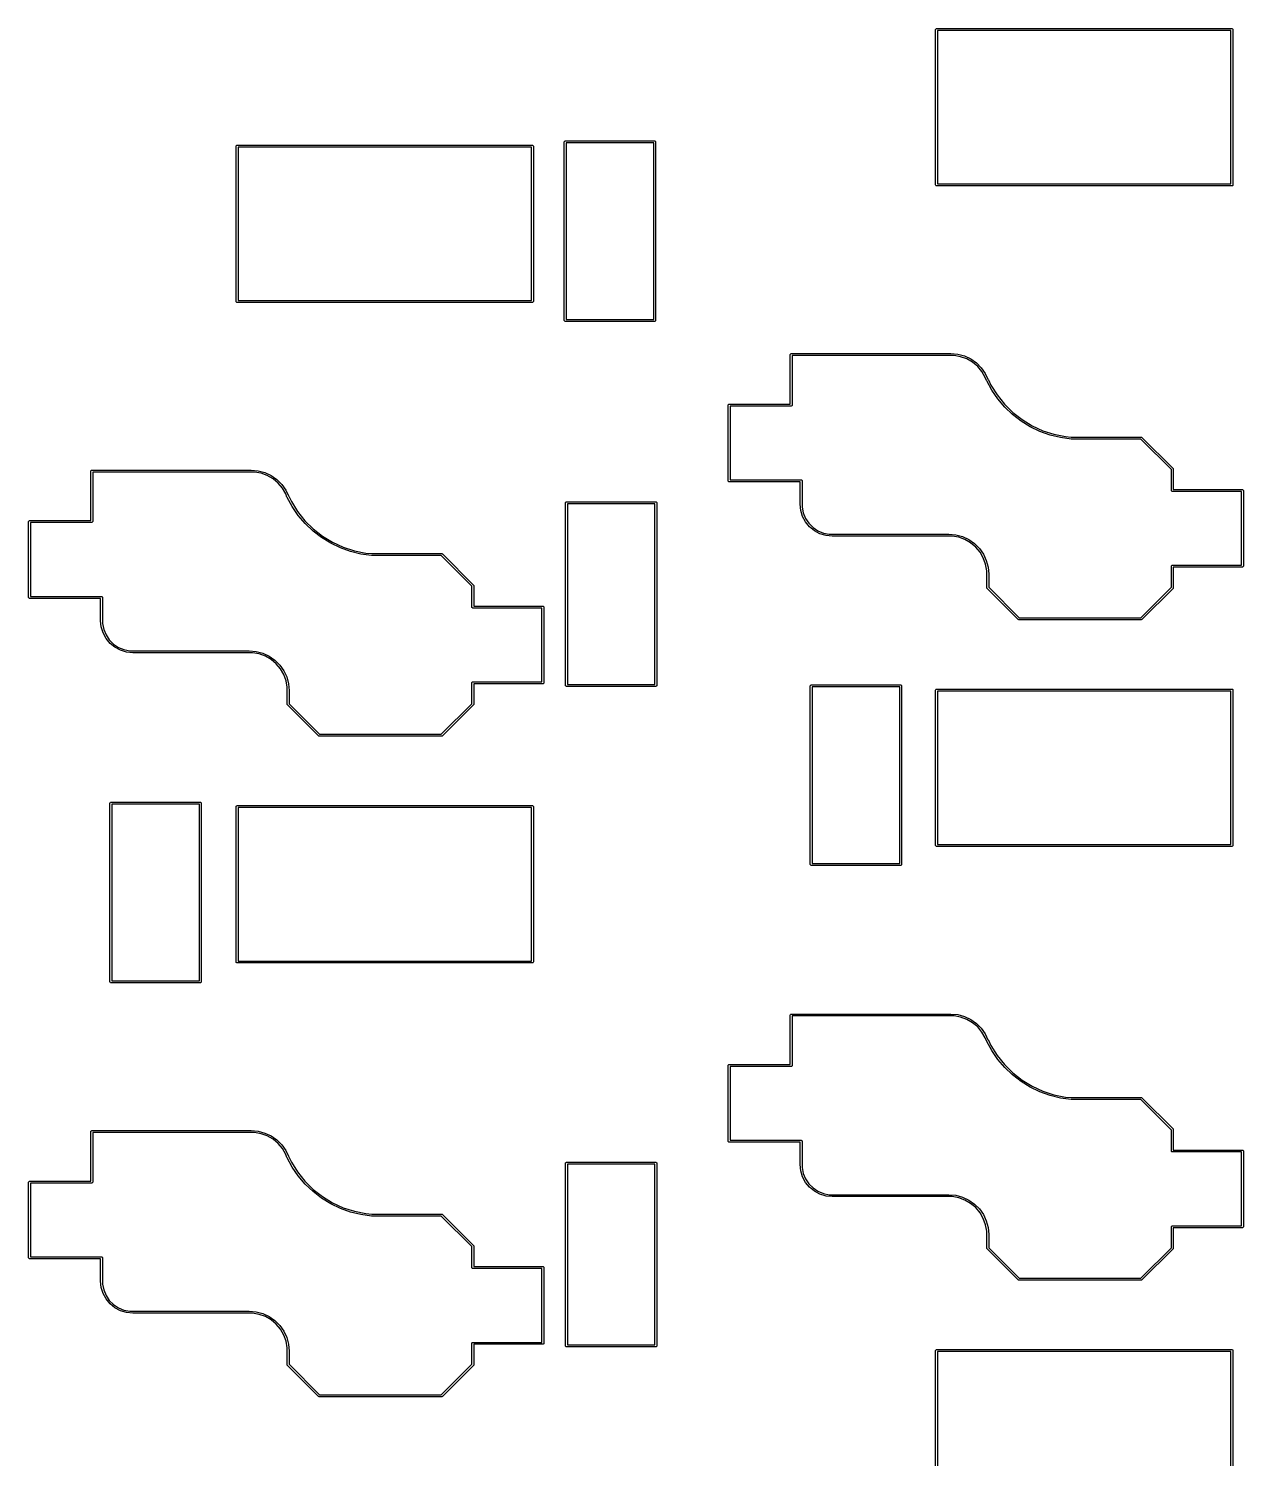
# Model space of a CAD drawing. Extents: x 108 to 229, y -135 to -60.
# Drawn here: x 140.4 to 171.66, y -96.59 to -59.79 of the extents above; entities that cross this region are included whole.
import ezdxf

# ---------------------------------------------------------------- set-up
doc = ezdxf.new("R2010")
doc.units = 0
doc.layers.add('BLACK', color=7, linetype='CONTINUOUS')

msp = doc.modelspace()

# ---------------------------------------------------------------- linework, layer by layer
at = {"layer": 'BLACK', "linetype": 'CONTINUOUS'}
for p, q in [((163.74, -59.810001), (163.741903, -59.800434)), ((163.74, -63.810001), (163.74, -59.810001)), ((163.741903, -59.800434), (163.755433, -59.786904)), ((163.755433, -59.786904), (163.765, -59.785001)), ((163.765, -59.785001), (171.365, -59.785001)), ((163.79, -59.835001), (163.79, -63.785001)), ((171.34, -59.835001), (163.79, -59.835001)), ((171.34, -63.785001), (171.34, -59.835001)), ((171.365, -59.785001), (171.374567, -59.786904)), ((171.374567, -59.786904), (171.388097, -59.800434)), ((171.388097, -59.800434), (171.39, -59.810001)), ((171.39, -59.810001), (171.39, -63.810001)), ((145.74, -62.810001), (145.741903, -62.800434)), ((145.74, -66.810001), (145.74, -62.810001)), ((145.741903, -62.800434), (145.755433, -62.786904)), ((145.755433, -62.786904), (145.765, -62.785001)), ((145.765, -62.785001), (153.365, -62.785001)), ((145.79, -62.835001), (145.79, -66.785001)), ((153.34, -62.835001), (145.79, -62.835001)), ((153.34, -66.785001), (153.34, -62.835001)), ((153.365, -62.785001), (153.374567, -62.786904)), ((153.374567, -62.786904), (153.388097, -62.800434)), ((153.388097, -62.800434), (153.39, -62.810001)), ((153.39, -62.810001), (153.39, -66.810001)), ((154.185, -62.7), (154.186903, -62.690433)), ((154.185, -67.3), (154.185, -62.7)), ((154.186903, -62.690433), (154.200433, -62.676903)), ((154.200433, -62.676903), (154.21, -62.675)), ((154.21, -62.675), (156.51, -62.675)), ((154.235, -62.725), (154.235, -67.275)), ((156.485, -62.725), (154.235, -62.725)), ((156.485, -67.275), (156.485, -62.725)), ((156.51, -62.675), (156.519567, -62.676903)), ((156.519567, -62.676903), (156.533097, -62.690433)), ((156.533097, -62.690433), (156.535, -62.7)), ((156.535, -62.7), (156.535, -67.3)), ((163.741903, -63.819568), (163.74, -63.810001)), ((163.755433, -63.833098), (163.741903, -63.819568)), ((163.765, -63.835001), (163.755433, -63.833098)), ((171.365, -63.835001), (163.765, -63.835001)), ((163.79, -63.785001), (171.34, -63.785001)), ((171.374567, -63.833098), (171.365, -63.835001)), ((171.388097, -63.819568), (171.374567, -63.833098)), ((171.39, -63.810001), (171.388097, -63.819568)), ((145.741903, -66.819568), (145.74, -66.810001)), ((145.755433, -66.833098), (145.741903, -66.819568)), ((145.765, -66.835001), (145.755433, -66.833098)), ((153.365, -66.835001), (145.765, -66.835001)), ((145.79, -66.785001), (153.34, -66.785001)), ((153.374567, -66.833098), (153.365, -66.835001)), ((153.388097, -66.819568), (153.374567, -66.833098)), ((153.39, -66.810001), (153.388097, -66.819568)), ((154.186903, -67.309567), (154.185, -67.3)), ((154.200433, -67.323097), (154.186903, -67.309567)), ((154.21, -67.325), (154.200433, -67.323097)), ((156.51, -67.325), (154.21, -67.325)), ((154.235, -67.275), (156.485, -67.275)), ((156.519567, -67.323097), (156.51, -67.325)), ((156.533097, -67.309567), (156.519567, -67.323097)), ((156.535, -67.3), (156.533097, -67.309567)), ((160.001, -68.175), (160.002903, -68.165433)), ((160.001, -68.875), (160.001, -68.175)), ((160.002903, -68.165433), (160.016433, -68.151903)), ((160.016433, -68.151903), (160.026, -68.15)), ((160.026, -68.15), (164.13, -68.15)), ((160.051, -68.2), (160.051, -68.875)), ((164.13, -68.2), (160.051, -68.2)), ((164.13, -68.15), (164.307989, -68.165572)), ((164.215301, -68.2), (164.13, -68.2)), ((164.383312, -68.229625), (164.215301, -68.2)), ((164.307989, -68.165572), (164.480571, -68.211815)), ((164.543627, -68.287975), (164.383312, -68.229625)), ((164.480571, -68.211815), (164.6425, -68.287324)), ((164.691373, -68.373276), (164.543627, -68.287975)), ((164.6425, -68.287324), (164.788857, -68.389805)), ((164.822062, -68.482938), (164.691373, -68.373276)), ((164.788857, -68.389805), (164.915196, -68.516143)), ((164.931724, -68.613627), (164.822062, -68.482938)), ((164.915196, -68.516143), (165.017676, -68.6625)), ((165.017025, -68.761374), (164.931724, -68.613627)), ((165.0462, -68.841531), (165.017025, -68.761374)), ((165.017676, -68.6625), (165.087286, -68.81178)), ((165.087286, -68.81178), (165.097147, -68.822223)), ((160.001, -69.45), (160.001, -68.875)), ((160.051, -68.875), (160.051, -69.475)), ((165.046201, -68.84153), (165.0462, -68.841531)), ((165.055713, -68.853706), (165.046201, -68.84153)), ((165.057735, -68.854285), (165.055713, -68.853706)), ((165.183514, -69.087368), (165.057735, -68.854285)), ((165.097147, -68.822223), (165.097166, -68.822214)), ((165.097166, -68.822214), (165.16191, -68.958858)), ((165.16191, -68.958858), (165.322224, -69.215282)), ((165.339762, -69.316052), (165.183514, -69.087368)), ((158.401, -69.475), (158.402903, -69.465433)), ((158.401, -71.425), (158.401, -69.475)), ((158.402903, -69.465433), (158.416433, -69.451903)), ((158.416433, -69.451903), (158.426, -69.45)), ((158.426, -69.45), (160.001, -69.45)), ((160.026, -69.5), (158.451, -69.5)), ((158.451, -69.5), (158.451, -71.4)), ((160.035567, -69.498097), (160.026, -69.5)), ((160.049097, -69.484567), (160.035567, -69.498097)), ((160.051, -69.475), (160.049097, -69.484567)), ((165.322224, -69.215282), (165.511177, -69.451397)), ((165.519021, -69.527183), (165.339762, -69.316052)), ((165.511177, -69.451397), (165.726222, -69.664022)), ((165.719332, -69.718454), (165.519021, -69.527183)), ((165.938511, -69.887779), (165.719332, -69.718454)), ((165.726222, -69.664022), (165.964461, -69.850291)), ((166.174161, -70.033306), (165.938511, -69.887779)), ((165.964461, -69.850291), (166.222682, -70.007693)), ((166.423712, -70.153449), (166.174161, -70.033306)), ((166.222682, -70.007693), (166.497406, -70.134107)), ((166.684437, -70.246894), (166.423712, -70.153449)), ((166.497406, -70.134107), (166.78493, -70.227829)), ((166.953491, -70.312621), (166.684437, -70.246894)), ((166.78493, -70.227829), (167.081378, -70.287596)), ((167.081378, -70.287596), (167.231054, -70.3)), ((167.227934, -70.349913), (166.953491, -70.312621)), ((167.228679, -70.349737), (167.227934, -70.349913)), ((167.23, -70.35), (167.228679, -70.349737)), ((169.019644, -70.35), (167.23, -70.35)), ((167.231054, -70.3), (169.03, -70.3)), ((169.805, -71.135356), (169.019644, -70.35)), ((169.03, -70.3), (169.039567, -70.301903)), ((169.039567, -70.301903), (169.047678, -70.307322)), ((169.047678, -70.307322), (169.847678, -71.107322)), ((142.001, -71.175), (142.002903, -71.165433)), ((142.001, -71.875), (142.001, -71.175)), ((142.002903, -71.165433), (142.016433, -71.151903)), ((142.016433, -71.151903), (142.026, -71.15)), ((142.026, -71.15), (146.13, -71.15)), ((142.051, -71.2), (142.051, -71.875)), ((146.13, -71.2), (142.051, -71.2)), ((146.13, -71.15), (146.307989, -71.165572)), ((146.215301, -71.2), (146.13, -71.2)), ((146.383312, -71.229625), (146.215301, -71.2)), ((146.307989, -71.165572), (146.480571, -71.211815)), ((146.543627, -71.287975), (146.383312, -71.229625)), ((146.480571, -71.211815), (146.6425, -71.287324)), ((146.691373, -71.373276), (146.543627, -71.287975)), ((146.6425, -71.287324), (146.788857, -71.389805)), ((146.822062, -71.482938), (146.691373, -71.373276)), ((146.788857, -71.389805), (146.915196, -71.516143)), ((169.805, -71.675), (169.805, -71.135356)), ((169.847678, -71.107322), (169.853097, -71.115433)), ((169.853097, -71.115433), (169.855, -71.125)), ((169.855, -71.125), (169.855, -71.65)), ((146.931724, -71.613627), (146.822062, -71.482938)), ((146.915196, -71.516143), (147.017676, -71.6625)), ((147.017025, -71.761374), (146.931724, -71.613627)), ((147.0462, -71.841531), (147.017025, -71.761374)), ((147.017676, -71.6625), (147.087286, -71.81178)), ((158.402903, -71.434567), (158.401, -71.425)), ((158.416433, -71.448097), (158.402903, -71.434567)), ((158.426, -71.45), (158.416433, -71.448097)), ((160.255, -71.45), (158.426, -71.45)), ((158.451, -71.4), (160.28, -71.4)), ((160.255, -72.025), (160.255, -71.45)), ((160.28, -71.4), (160.289567, -71.401903)), ((160.289567, -71.401903), (160.303097, -71.415433)), ((160.303097, -71.415433), (160.305, -71.425)), ((160.305, -71.425), (160.305, -72.025)), ((169.806903, -71.684567), (169.805, -71.675)), ((169.820433, -71.698097), (169.806903, -71.684567)), ((169.83, -71.7), (169.820433, -71.698097)), ((171.609, -71.7), (169.83, -71.7)), ((169.855, -71.65), (171.634, -71.65)), ((171.609, -73.6), (171.609, -71.7)), ((171.634, -71.65), (171.643567, -71.651903)), ((171.643567, -71.651903), (171.657097, -71.665433)), ((171.657097, -71.665433), (171.659, -71.675)), ((171.659, -71.675), (171.659, -73.625)), ((142.001, -72.45), (142.001, -71.875)), ((142.051, -71.875), (142.051, -72.475)), ((147.046201, -71.84153), (147.0462, -71.841531)), ((147.055713, -71.853706), (147.046201, -71.84153)), ((147.057735, -71.854285), (147.055713, -71.853706)), ((147.183514, -72.087368), (147.057735, -71.854285)), ((147.087286, -71.81178), (147.097147, -71.822223)), ((147.097147, -71.822223), (147.097166, -71.822214)), ((147.097166, -71.822214), (147.16191, -71.958858)), ((147.16191, -71.958858), (147.322224, -72.215282)), ((147.339762, -72.316052), (147.183514, -72.087368)), ((154.215, -71.99), (154.216903, -71.980433)), ((154.215, -76.69), (154.215, -71.99)), ((154.216903, -71.980433), (154.230433, -71.966903)), ((154.230433, -71.966903), (154.24, -71.965)), ((154.24, -71.965), (156.54, -71.965)), ((154.265, -72.015), (154.265, -76.665)), ((156.515, -72.015), (154.265, -72.015)), ((156.515, -76.665), (156.515, -72.015)), ((156.54, -71.965), (156.549567, -71.966903)), ((156.549567, -71.966903), (156.563097, -71.980433)), ((156.563097, -71.980433), (156.565, -71.99)), ((156.565, -71.99), (156.565, -76.69)), ((160.270852, -72.18595), (160.255, -72.025)), ((160.305, -72.025), (160.305, -72.101331)), ((160.305, -72.101331), (160.334783, -72.251059)), ((140.401, -72.475), (140.402903, -72.465433)), ((140.401, -74.425), (140.401, -72.475)), ((140.402903, -72.465433), (140.416433, -72.451903)), ((140.416433, -72.451903), (140.426, -72.45)), ((140.426, -72.45), (142.001, -72.45)), ((142.026, -72.5), (140.451, -72.5)), ((140.451, -72.5), (140.451, -74.4)), ((142.035567, -72.498097), (142.026, -72.5)), ((142.049097, -72.484567), (142.035567, -72.498097)), ((142.051, -72.475), (142.049097, -72.484567)), ((147.322224, -72.215282), (147.511177, -72.451397)), ((147.519021, -72.527183), (147.339762, -72.316052)), ((147.511177, -72.451397), (147.726222, -72.664022)), ((160.317799, -72.340714), (160.270852, -72.18595)), ((160.394038, -72.483345), (160.317799, -72.340714)), ((160.334783, -72.251059), (160.393204, -72.3921)), ((160.393204, -72.3921), (160.478018, -72.519034)), ((160.496637, -72.608363), (160.394038, -72.483345)), ((147.719332, -72.718454), (147.519021, -72.527183)), ((147.938511, -72.887779), (147.719332, -72.718454)), ((147.726222, -72.664022), (147.964461, -72.850291)), ((147.964461, -72.850291), (148.222682, -73.007693)), ((160.478018, -72.519034), (160.585966, -72.626982)), ((160.621655, -72.710962), (160.496637, -72.608363)), ((160.585966, -72.626982), (160.7129, -72.711796)), ((160.764286, -72.787201), (160.621655, -72.710962)), ((160.7129, -72.711796), (160.853941, -72.770217)), ((160.91905, -72.834148), (160.764286, -72.787201)), ((160.853941, -72.770217), (161.003669, -72.8)), ((161.08, -72.85), (160.91905, -72.834148)), ((161.003669, -72.8), (161.08, -72.8)), ((161.08, -72.8), (164.08, -72.8)), ((164.08, -72.85), (161.08, -72.85)), ((164.08, -72.8), (164.257989, -72.815572)), ((164.165301, -72.85), (164.08, -72.85)), ((164.333312, -72.879625), (164.165301, -72.85)), ((164.257989, -72.815572), (164.430571, -72.861815)), ((164.430571, -72.861815), (164.5925, -72.937324)), ((148.174161, -73.033306), (147.938511, -72.887779)), ((148.423712, -73.153449), (148.174161, -73.033306)), ((148.222682, -73.007693), (148.497406, -73.134107)), ((148.684437, -73.246894), (148.423712, -73.153449)), ((148.497406, -73.134107), (148.78493, -73.227829)), ((148.78493, -73.227829), (149.081378, -73.287596)), ((164.493627, -72.937975), (164.333312, -72.879625)), ((164.641373, -73.023276), (164.493627, -72.937975)), ((164.5925, -72.937324), (164.738857, -73.039804)), ((164.772062, -73.132938), (164.641373, -73.023276)), ((164.738857, -73.039804), (164.865196, -73.166143)), ((164.881724, -73.263627), (164.772062, -73.132938)), ((164.865196, -73.166143), (164.967676, -73.3125)), ((148.953491, -73.312621), (148.684437, -73.246894)), ((149.227934, -73.349913), (148.953491, -73.312621)), ((149.081378, -73.287596), (149.231054, -73.3)), ((149.228679, -73.349737), (149.227934, -73.349913)), ((149.23, -73.35), (149.228679, -73.349737)), ((151.019644, -73.35), (149.23, -73.35)), ((149.231054, -73.3), (151.03, -73.3)), ((151.805, -74.135356), (151.019644, -73.35)), ((151.03, -73.3), (151.039567, -73.301903)), ((151.039567, -73.301903), (151.047678, -73.307322)), ((151.047678, -73.307322), (151.847678, -74.107322)), ((164.967025, -73.411373), (164.881724, -73.263627)), ((165.025375, -73.571688), (164.967025, -73.411373)), ((164.967676, -73.3125), (165.043185, -73.474429)), ((165.055, -73.739699), (165.025375, -73.571688)), ((165.043185, -73.474429), (165.089428, -73.647011)), ((169.806903, -73.615433), (169.820433, -73.601903)), ((169.820433, -73.601903), (169.83, -73.6)), ((169.83, -73.6), (171.609, -73.6)), ((165.055, -73.825), (165.055, -73.739699)), ((165.055, -74.175), (165.055, -73.825)), ((165.089428, -73.647011), (165.105, -73.825)), ((165.105, -73.825), (165.105, -74.164644)), ((169.805, -73.625), (169.806903, -73.615433)), ((169.805, -74.164644), (169.805, -73.625)), ((171.634, -73.65), (169.855, -73.65)), ((169.855, -73.65), (169.855, -74.175)), ((171.643567, -73.648097), (171.634, -73.65)), ((171.657097, -73.634567), (171.643567, -73.648097)), ((171.659, -73.625), (171.657097, -73.634567)), ((151.805, -74.675), (151.805, -74.135356)), ((151.847678, -74.107322), (151.853097, -74.115433)), ((151.853097, -74.115433), (151.855, -74.125)), ((151.855, -74.125), (151.855, -74.65)), ((165.056903, -74.184567), (165.055, -74.175)), ((165.062322, -74.192678), (165.056903, -74.184567)), ((165.862322, -74.992678), (165.062322, -74.192678)), ((165.105, -74.164644), (165.890356, -74.95)), ((169.019644, -74.95), (169.805, -74.164644)), ((169.847678, -74.192678), (169.047678, -74.992678)), ((169.853097, -74.184567), (169.847678, -74.192678)), ((169.855, -74.175), (169.853097, -74.184567)), ((140.402903, -74.434567), (140.401, -74.425)), ((140.416433, -74.448097), (140.402903, -74.434567)), ((140.426, -74.45), (140.416433, -74.448097)), ((142.255, -74.45), (140.426, -74.45)), ((140.451, -74.4), (142.28, -74.4)), ((142.255, -75.025), (142.255, -74.45)), ((142.28, -74.4), (142.289567, -74.401903)), ((142.289567, -74.401903), (142.303097, -74.415433)), ((142.303097, -74.415433), (142.305, -74.425)), ((142.305, -74.425), (142.305, -75.025)), ((151.806903, -74.684567), (151.805, -74.675)), ((151.820433, -74.698097), (151.806903, -74.684567)), ((151.83, -74.7), (151.820433, -74.698097)), ((153.609, -74.7), (151.83, -74.7)), ((151.855, -74.65), (153.634, -74.65)), ((153.609, -76.6), (153.609, -74.7)), ((153.634, -74.65), (153.643567, -74.651903)), ((153.643567, -74.651903), (153.657097, -74.665433)), ((153.657097, -74.665433), (153.659, -74.675)), ((153.659, -74.675), (153.659, -76.625)), ((142.270852, -75.18595), (142.255, -75.025)), ((142.305, -75.025), (142.305, -75.101331)), ((165.870433, -74.998097), (165.862322, -74.992678)), ((165.88, -75), (165.870433, -74.998097)), ((169.03, -75), (165.88, -75)), ((165.890356, -74.95), (169.019644, -74.95)), ((169.039567, -74.998097), (169.03, -75)), ((169.047678, -74.992678), (169.039567, -74.998097)), ((142.317799, -75.340714), (142.270852, -75.18595)), ((142.305, -75.101331), (142.334783, -75.251059)), ((142.394038, -75.483345), (142.317799, -75.340714)), ((142.334783, -75.251059), (142.393204, -75.3921)), ((142.393204, -75.3921), (142.478018, -75.519034)), ((142.496637, -75.608363), (142.394038, -75.483345)), ((142.478018, -75.519034), (142.585966, -75.626982)), ((142.621655, -75.710962), (142.496637, -75.608363)), ((142.585966, -75.626982), (142.7129, -75.711796)), ((142.764286, -75.787201), (142.621655, -75.710962)), ((142.7129, -75.711796), (142.853941, -75.770217)), ((142.91905, -75.834148), (142.764286, -75.787201)), ((142.853941, -75.770217), (143.003669, -75.8)), ((143.003669, -75.8), (143.08, -75.8)), ((143.08, -75.8), (146.08, -75.8)), ((146.08, -75.8), (146.257989, -75.815572)), ((143.08, -75.85), (142.91905, -75.834148)), ((146.08, -75.85), (143.08, -75.85)), ((146.165301, -75.85), (146.08, -75.85)), ((146.333312, -75.879625), (146.165301, -75.85)), ((146.257989, -75.815572), (146.430571, -75.861815)), ((146.493627, -75.937975), (146.333312, -75.879625)), ((146.430571, -75.861815), (146.5925, -75.937324)), ((146.641373, -76.023276), (146.493627, -75.937975)), ((146.5925, -75.937324), (146.738857, -76.039804)), ((146.772062, -76.132938), (146.641373, -76.023276)), ((146.738857, -76.039804), (146.865196, -76.166143)), ((146.881724, -76.263627), (146.772062, -76.132938)), ((146.865196, -76.166143), (146.967676, -76.3125)), ((146.967025, -76.411373), (146.881724, -76.263627)), ((147.025375, -76.571688), (146.967025, -76.411373)), ((146.967676, -76.3125), (147.043185, -76.474429)), ((147.043185, -76.474429), (147.089428, -76.647011)), ((147.055, -76.739699), (147.025375, -76.571688)), ((147.055, -76.825), (147.055, -76.739699)), ((147.055, -77.175), (147.055, -76.825)), ((147.089428, -76.647011), (147.105, -76.825)), ((147.105, -76.825), (147.105, -77.164644)), ((151.805, -76.625), (151.806903, -76.615433)), ((151.805, -77.164644), (151.805, -76.625)), ((151.806903, -76.615433), (151.820433, -76.601903)), ((151.820433, -76.601903), (151.83, -76.6)), ((151.83, -76.6), (153.609, -76.6)), ((153.634, -76.65), (151.855, -76.65)), ((151.855, -76.65), (151.855, -77.175)), ((153.643567, -76.648097), (153.634, -76.65)), ((153.657097, -76.634567), (153.643567, -76.648097)), ((153.659, -76.625), (153.657097, -76.634567)), ((154.216903, -76.699567), (154.215, -76.69)), ((154.230433, -76.713097), (154.216903, -76.699567)), ((154.24, -76.715), (154.230433, -76.713097)), ((156.54, -76.715), (154.24, -76.715)), ((154.265, -76.665), (156.515, -76.665)), ((156.549567, -76.713097), (156.54, -76.715)), ((156.563097, -76.699567), (156.549567, -76.713097)), ((156.565, -76.69), (156.563097, -76.699567)), ((160.515, -76.7), (160.516903, -76.690433)), ((160.515, -81.3), (160.515, -76.7)), ((160.516903, -76.690433), (160.530433, -76.676903)), ((160.530433, -76.676903), (160.54, -76.675)), ((160.54, -76.675), (162.84, -76.675)), ((160.565, -76.725), (160.565, -81.275)), ((162.815, -76.725), (160.565, -76.725)), ((162.815, -81.275), (162.815, -76.725)), ((162.84, -76.675), (162.849567, -76.676903)), ((162.849567, -76.676903), (162.863097, -76.690433)), ((162.863097, -76.690433), (162.865, -76.7)), ((162.865, -76.7), (162.865, -81.3)), ((163.74, -76.809999), (163.741903, -76.800432)), ((163.74, -80.809999), (163.74, -76.809999)), ((163.741903, -76.800432), (163.755433, -76.786902)), ((163.755433, -76.786902), (163.765, -76.784999)), ((163.765, -76.784999), (171.365, -76.784999)), ((163.79, -76.834999), (163.79, -80.784999)), ((171.34, -76.834999), (163.79, -76.834999)), ((171.34, -80.784999), (171.34, -76.834999)), ((171.365, -76.784999), (171.374567, -76.786902)), ((171.374567, -76.786902), (171.388097, -76.800432)), ((171.388097, -76.800432), (171.39, -76.809999)), ((171.39, -76.809999), (171.39, -80.809999)), ((147.056903, -77.184567), (147.055, -77.175)), ((147.062322, -77.192678), (147.056903, -77.184567)), ((147.862322, -77.992678), (147.062322, -77.192678)), ((147.105, -77.164644), (147.890356, -77.95)), ((151.019644, -77.95), (151.805, -77.164644)), ((151.847678, -77.192678), (151.047678, -77.992678)), ((151.853097, -77.184567), (151.847678, -77.192678)), ((151.855, -77.175), (151.853097, -77.184567)), ((147.870433, -77.998097), (147.862322, -77.992678)), ((147.88, -78), (147.870433, -77.998097)), ((151.03, -78), (147.88, -78)), ((147.890356, -77.95), (151.019644, -77.95)), ((151.039567, -77.998097), (151.03, -78)), ((151.047678, -77.992678), (151.039567, -77.998097)), ((142.495, -79.72), (142.496903, -79.710433)), ((142.495, -84.32), (142.495, -79.72)), ((142.496903, -79.710433), (142.510433, -79.696903)), ((142.510433, -79.696903), (142.52, -79.695)), ((142.52, -79.695), (144.82, -79.695)), ((142.545, -79.745), (142.545, -84.295)), ((144.795, -79.745), (142.545, -79.745)), ((144.795, -84.295), (144.795, -79.745)), ((144.82, -79.695), (144.829567, -79.696903)), ((144.829567, -79.696903), (144.843097, -79.710433)), ((144.843097, -79.710433), (144.845, -79.72)), ((144.845, -79.72), (144.845, -84.32)), ((145.74, -79.809999), (145.741903, -79.800432)), ((145.74, -83.809999), (145.74, -79.809999)), ((145.741903, -79.800432), (145.755433, -79.786902)), ((145.755433, -79.786902), (145.765, -79.784999)), ((145.765, -79.784999), (153.365, -79.784999)), ((145.79, -79.834999), (145.79, -83.784999)), ((153.34, -79.834999), (145.79, -79.834999)), ((153.34, -83.784999), (153.34, -79.834999)), ((153.365, -79.784999), (153.374567, -79.786902)), ((153.374567, -79.786902), (153.388097, -79.800432)), ((153.388097, -79.800432), (153.39, -79.809999)), ((153.39, -79.809999), (153.39, -83.809999)), ((163.741903, -80.819566), (163.74, -80.809999)), ((163.755433, -80.833096), (163.741903, -80.819566)), ((163.765, -80.834999), (163.755433, -80.833096)), ((171.365, -80.834999), (163.765, -80.834999)), ((163.79, -80.784999), (171.34, -80.784999)), ((171.374567, -80.833096), (171.365, -80.834999)), ((171.388097, -80.819566), (171.374567, -80.833096)), ((171.39, -80.809999), (171.388097, -80.819566)), ((160.516903, -81.309567), (160.515, -81.3)), ((160.530433, -81.323097), (160.516903, -81.309567)), ((160.54, -81.325), (160.530433, -81.323097)), ((162.84, -81.325), (160.54, -81.325)), ((160.565, -81.275), (162.815, -81.275)), ((162.849567, -81.323097), (162.84, -81.325)), ((162.863097, -81.309567), (162.849567, -81.323097)), ((162.865, -81.3), (162.863097, -81.309567)), ((145.741903, -83.819566), (145.74, -83.809999)), ((145.755433, -83.833096), (145.741903, -83.819566)), ((145.765, -83.834999), (145.755433, -83.833096)), ((153.365, -83.834999), (145.765, -83.834999)), ((145.79, -83.784999), (153.34, -83.784999)), ((153.374567, -83.833096), (153.365, -83.834999)), ((153.388097, -83.819566), (153.374567, -83.833096)), ((153.39, -83.809999), (153.388097, -83.819566)), ((142.496903, -84.329567), (142.495, -84.32)), ((142.510433, -84.343097), (142.496903, -84.329567)), ((142.52, -84.345), (142.510433, -84.343097)), ((144.82, -84.345), (142.52, -84.345)), ((142.545, -84.295), (144.795, -84.295)), ((144.829567, -84.343097), (144.82, -84.345)), ((144.843097, -84.329567), (144.829567, -84.343097)), ((144.845, -84.32), (144.843097, -84.329567)), ((160.001, -85.175), (160.002903, -85.165433)), ((160.001, -85.875), (160.001, -85.175)), ((160.002903, -85.165433), (160.016433, -85.151903)), ((160.016433, -85.151903), (160.026, -85.15)), ((160.026, -85.15), (164.13, -85.15)), ((160.051, -85.2), (160.051, -85.875)), ((164.13, -85.2), (160.051, -85.2)), ((164.13, -85.15), (164.307989, -85.165572)), ((164.215301, -85.2), (164.13, -85.2)), ((164.383312, -85.229625), (164.215301, -85.2)), ((164.307989, -85.165572), (164.480571, -85.211815)), ((164.543627, -85.287975), (164.383312, -85.229625)), ((164.480571, -85.211815), (164.6425, -85.287324)), ((164.691373, -85.373276), (164.543627, -85.287975)), ((164.6425, -85.287324), (164.788857, -85.389805)), ((164.822062, -85.482938), (164.691373, -85.373276)), ((164.788857, -85.389805), (164.915196, -85.516143)), ((164.931724, -85.613627), (164.822062, -85.482938)), ((164.915196, -85.516143), (165.017676, -85.6625)), ((165.017025, -85.761374), (164.931724, -85.613627)), ((165.017676, -85.6625), (165.087286, -85.81178)), ((160.001, -86.45), (160.001, -85.875)), ((160.051, -85.875), (160.051, -86.475)), ((165.0462, -85.841531), (165.017025, -85.761374)), ((165.046201, -85.84153), (165.0462, -85.841531)), ((165.055713, -85.853706), (165.046201, -85.84153)), ((165.057735, -85.854285), (165.055713, -85.853706)), ((165.183514, -86.087368), (165.057735, -85.854285)), ((165.087286, -85.81178), (165.097147, -85.822223)), ((165.097147, -85.822223), (165.097166, -85.822214)), ((165.097166, -85.822214), (165.16191, -85.958858)), ((165.16191, -85.958858), (165.322224, -86.215282)), ((165.339762, -86.316052), (165.183514, -86.087368)), ((158.401, -86.475), (158.402903, -86.465433)), ((158.401, -88.425), (158.401, -86.475)), ((158.402903, -86.465433), (158.416433, -86.451903)), ((158.416433, -86.451903), (158.426, -86.45)), ((158.426, -86.45), (160.001, -86.45)), ((160.049097, -86.484567), (160.035567, -86.498097)), ((160.051, -86.475), (160.049097, -86.484567)), ((165.322224, -86.215282), (165.511177, -86.451397)), ((165.519021, -86.527183), (165.339762, -86.316052)), ((165.511177, -86.451397), (165.726222, -86.664022)), ((160.026, -86.5), (158.451, -86.5)), ((158.451, -86.5), (158.451, -88.4)), ((160.035567, -86.498097), (160.026, -86.5)), ((165.719332, -86.718454), (165.519021, -86.527183)), ((165.938511, -86.887779), (165.719332, -86.718454)), ((165.726222, -86.664022), (165.964461, -86.850291)), ((165.964461, -86.850291), (166.222682, -87.007693)), ((166.174161, -87.033306), (165.938511, -86.887779)), ((166.423712, -87.153449), (166.174161, -87.033306)), ((166.222682, -87.007693), (166.497406, -87.134107)), ((166.684437, -87.246894), (166.423712, -87.153449)), ((166.497406, -87.134107), (166.78493, -87.227829)), ((166.953491, -87.312621), (166.684437, -87.246894)), ((166.78493, -87.227829), (167.081378, -87.287596)), ((167.227934, -87.349913), (166.953491, -87.312621)), ((167.081378, -87.287596), (167.231054, -87.3)), ((167.228679, -87.349737), (167.227934, -87.349913)), ((167.23, -87.35), (167.228679, -87.349737)), ((169.019644, -87.35), (167.23, -87.35)), ((167.231054, -87.3), (169.03, -87.3)), ((169.805, -88.135356), (169.019644, -87.35)), ((169.03, -87.3), (169.039567, -87.301903)), ((169.039567, -87.301903), (169.047678, -87.307322)), ((169.047678, -87.307322), (169.847678, -88.107322)), ((142.001, -88.175), (142.002903, -88.165433)), ((142.001, -88.875), (142.001, -88.175)), ((142.002903, -88.165433), (142.016433, -88.151903)), ((142.016433, -88.151903), (142.026, -88.15)), ((142.026, -88.15), (146.13, -88.15)), ((142.051, -88.2), (142.051, -88.875)), ((146.13, -88.2), (142.051, -88.2)), ((146.13, -88.15), (146.307989, -88.165572)), ((146.215301, -88.2), (146.13, -88.2)), ((146.383312, -88.229625), (146.215301, -88.2)), ((146.307989, -88.165572), (146.480571, -88.211815)), ((146.543627, -88.287975), (146.383312, -88.229625)), ((146.480571, -88.211815), (146.6425, -88.287324)), ((146.691373, -88.373276), (146.543627, -88.287975)), ((146.6425, -88.287324), (146.788857, -88.389805)), ((169.805, -88.675), (169.805, -88.135356)), ((169.847678, -88.107322), (169.853097, -88.115433)), ((169.853097, -88.115433), (169.855, -88.125)), ((169.855, -88.125), (169.855, -88.65)), ((146.822062, -88.482938), (146.691373, -88.373276)), ((146.788857, -88.389805), (146.915196, -88.516143)), ((146.931724, -88.613627), (146.822062, -88.482938)), ((146.915196, -88.516143), (147.017676, -88.6625)), ((147.017025, -88.761374), (146.931724, -88.613627)), ((147.017676, -88.6625), (147.087286, -88.81178)), ((158.402903, -88.434567), (158.401, -88.425)), ((158.416433, -88.448097), (158.402903, -88.434567)), ((158.426, -88.45), (158.416433, -88.448097)), ((160.255, -88.45), (158.426, -88.45)), ((158.451, -88.4), (160.28, -88.4)), ((160.255, -89.025), (160.255, -88.45)), ((160.28, -88.4), (160.289567, -88.401903)), ((160.289567, -88.401903), (160.303097, -88.415433)), ((160.303097, -88.415433), (160.305, -88.425)), ((160.305, -88.425), (160.305, -89.025)), ((169.806903, -88.684567), (169.805, -88.675)), ((169.820433, -88.698097), (169.806903, -88.684567)), ((169.855, -88.65), (171.634, -88.65)), ((171.634, -88.65), (171.643567, -88.651903)), ((171.643567, -88.651903), (171.657097, -88.665433)), ((171.657097, -88.665433), (171.659, -88.675)), ((171.659, -88.675), (171.659, -90.625)), ((142.001, -89.45), (142.001, -88.875)), ((142.051, -88.875), (142.051, -89.475)), ((147.0462, -88.841531), (147.017025, -88.761374)), ((147.046201, -88.84153), (147.0462, -88.841531)), ((147.055713, -88.853706), (147.046201, -88.84153)), ((147.057735, -88.854285), (147.055713, -88.853706)), ((147.183514, -89.087368), (147.057735, -88.854285)), ((147.087286, -88.81178), (147.097147, -88.822223)), ((147.097147, -88.822223), (147.097166, -88.822214)), ((147.097166, -88.822214), (147.16191, -88.958858)), ((147.16191, -88.958858), (147.322224, -89.215282)), ((154.215, -88.99), (154.216903, -88.980433)), ((154.215, -93.69), (154.215, -88.99)), ((154.216903, -88.980433), (154.230433, -88.966903)), ((154.230433, -88.966903), (154.24, -88.965)), ((154.24, -88.965), (156.54, -88.965)), ((154.265, -89.015), (154.265, -93.665)), ((156.515, -89.015), (154.265, -89.015)), ((156.515, -93.665), (156.515, -89.015)), ((156.54, -88.965), (156.549567, -88.966903)), ((156.549567, -88.966903), (156.563097, -88.980433)), ((156.563097, -88.980433), (156.565, -88.99)), ((156.565, -88.99), (156.565, -93.69)), ((160.270852, -89.18595), (160.255, -89.025)), ((160.305, -89.025), (160.305, -89.101331)), ((169.83, -88.7), (169.820433, -88.698097)), ((171.609, -88.7), (169.83, -88.7)), ((171.609, -90.6), (171.609, -88.7)), ((147.339762, -89.316052), (147.183514, -89.087368)), ((147.322224, -89.215282), (147.511177, -89.451397)), ((147.519021, -89.527183), (147.339762, -89.316052)), ((160.317799, -89.340714), (160.270852, -89.18595)), ((160.305, -89.101331), (160.334783, -89.251059)), ((160.394038, -89.483345), (160.317799, -89.340714)), ((160.334783, -89.251059), (160.393204, -89.3921)), ((160.393204, -89.3921), (160.478018, -89.519034)), ((140.401, -89.475), (140.402903, -89.465433)), ((140.401, -91.425), (140.401, -89.475)), ((140.402903, -89.465433), (140.416433, -89.451903)), ((140.416433, -89.451903), (140.426, -89.45)), ((140.426, -89.45), (142.001, -89.45)), ((142.026, -89.5), (140.451, -89.5)), ((140.451, -89.5), (140.451, -91.4)), ((142.035567, -89.498097), (142.026, -89.5)), ((142.049097, -89.484567), (142.035567, -89.498097)), ((142.051, -89.475), (142.049097, -89.484567)), ((147.511177, -89.451397), (147.726222, -89.664022)), ((147.719332, -89.718454), (147.519021, -89.527183)), ((147.938511, -89.887779), (147.719332, -89.718454)), ((147.726222, -89.664022), (147.964461, -89.850291)), ((160.496637, -89.608363), (160.394038, -89.483345)), ((160.478018, -89.519034), (160.585966, -89.626982)), ((160.621655, -89.710962), (160.496637, -89.608363)), ((160.585966, -89.626982), (160.7129, -89.711796)), ((160.764286, -89.787201), (160.621655, -89.710962)), ((160.7129, -89.711796), (160.853941, -89.770217)), ((160.91905, -89.834148), (160.764286, -89.787201)), ((160.853941, -89.770217), (161.003669, -89.8)), ((148.174161, -90.033306), (147.938511, -89.887779)), ((147.964461, -89.850291), (148.222682, -90.007693)), ((148.423712, -90.153449), (148.174161, -90.033306)), ((148.222682, -90.007693), (148.497406, -90.134107)), ((148.684437, -90.246894), (148.423712, -90.153449)), ((148.497406, -90.134107), (148.78493, -90.227829)), ((161.08, -89.85), (160.91905, -89.834148)), ((161.003669, -89.8), (161.08, -89.8)), ((161.08, -89.8), (164.08, -89.8)), ((164.08, -89.85), (161.08, -89.85)), ((164.08, -89.8), (164.257989, -89.815572)), ((164.165301, -89.85), (164.08, -89.85)), ((164.333312, -89.879625), (164.165301, -89.85)), ((164.257989, -89.815572), (164.430571, -89.861815)), ((164.493627, -89.937975), (164.333312, -89.879625)), ((164.430571, -89.861815), (164.5925, -89.937324)), ((164.641373, -90.023276), (164.493627, -89.937975)), ((164.5925, -89.937324), (164.738857, -90.039804)), ((164.772062, -90.132938), (164.641373, -90.023276)), ((164.738857, -90.039804), (164.865196, -90.166143)), ((164.881724, -90.263627), (164.772062, -90.132938)), ((148.953491, -90.312621), (148.684437, -90.246894)), ((148.78493, -90.227829), (149.081378, -90.287596)), ((149.227934, -90.349913), (148.953491, -90.312621)), ((149.081378, -90.287596), (149.231054, -90.3)), ((149.228679, -90.349737), (149.227934, -90.349913)), ((149.23, -90.35), (149.228679, -90.349737)), ((151.019644, -90.35), (149.23, -90.35)), ((149.231054, -90.3), (151.03, -90.3)), ((151.805, -91.135356), (151.019644, -90.35)), ((151.03, -90.3), (151.039567, -90.301903)), ((151.039567, -90.301903), (151.047678, -90.307322)), ((151.047678, -90.307322), (151.847678, -91.107322)), ((164.865196, -90.166143), (164.967676, -90.3125)), ((164.967025, -90.411373), (164.881724, -90.263627)), ((165.025375, -90.571688), (164.967025, -90.411373)), ((164.967676, -90.3125), (165.043185, -90.474429)), ((165.043185, -90.474429), (165.089428, -90.647011)), ((165.055, -90.739699), (165.025375, -90.571688)), ((165.055, -90.825), (165.055, -90.739699)), ((165.055, -91.175), (165.055, -90.825)), ((165.089428, -90.647011), (165.105, -90.825)), ((165.105, -90.825), (165.105, -91.164644)), ((169.805, -90.625), (169.806903, -90.615433)), ((169.805, -91.164644), (169.805, -90.625)), ((169.806903, -90.615433), (169.820433, -90.601903)), ((169.820433, -90.601903), (169.83, -90.6)), ((169.83, -90.6), (171.609, -90.6)), ((171.634, -90.65), (169.855, -90.65)), ((169.855, -90.65), (169.855, -91.175)), ((171.643567, -90.648097), (171.634, -90.65)), ((171.657097, -90.634567), (171.643567, -90.648097)), ((171.659, -90.625), (171.657097, -90.634567)), ((151.805, -91.675), (151.805, -91.135356)), ((151.847678, -91.107322), (151.853097, -91.115433)), ((151.853097, -91.115433), (151.855, -91.125)), ((151.855, -91.125), (151.855, -91.65)), ((165.056903, -91.184567), (165.055, -91.175)), ((165.062322, -91.192678), (165.056903, -91.184567)), ((165.862322, -91.992678), (165.062322, -91.192678)), ((165.105, -91.164644), (165.890356, -91.95)), ((169.019644, -91.95), (169.805, -91.164644)), ((169.847678, -91.192678), (169.047678, -91.992678)), ((169.853097, -91.184567), (169.847678, -91.192678)), ((169.855, -91.175), (169.853097, -91.184567)), ((140.402903, -91.434567), (140.401, -91.425)), ((140.416433, -91.448097), (140.402903, -91.434567)), ((140.426, -91.45), (140.416433, -91.448097)), ((142.255, -91.45), (140.426, -91.45)), ((140.451, -91.4), (142.28, -91.4)), ((142.255, -92.025), (142.255, -91.45)), ((142.28, -91.4), (142.289567, -91.401903)), ((142.289567, -91.401903), (142.303097, -91.415433)), ((142.303097, -91.415433), (142.305, -91.425)), ((142.305, -91.425), (142.305, -92.025)), ((151.806903, -91.684567), (151.805, -91.675)), ((151.820433, -91.698097), (151.806903, -91.684567)), ((151.83, -91.7), (151.820433, -91.698097)), ((153.609, -91.7), (151.83, -91.7)), ((151.855, -91.65), (153.634, -91.65)), ((153.609, -93.6), (153.609, -91.7)), ((153.634, -91.65), (153.643567, -91.651903)), ((153.643567, -91.651903), (153.657097, -91.665433)), ((153.657097, -91.665433), (153.659, -91.675)), ((153.659, -91.675), (153.659, -93.625)), ((165.870433, -91.998097), (165.862322, -91.992678)), ((165.88, -92), (165.870433, -91.998097)), ((169.03, -92), (165.88, -92)), ((165.890356, -91.95), (169.019644, -91.95)), ((169.039567, -91.998097), (169.03, -92)), ((169.047678, -91.992678), (169.039567, -91.998097)), ((142.270852, -92.18595), (142.255, -92.025)), ((142.317799, -92.340714), (142.270852, -92.18595)), ((142.305, -92.025), (142.305, -92.101331)), ((142.305, -92.101331), (142.334783, -92.251059)), ((142.394038, -92.483345), (142.317799, -92.340714)), ((142.334783, -92.251059), (142.393204, -92.3921)), ((142.393204, -92.3921), (142.478018, -92.519034)), ((142.496637, -92.608363), (142.394038, -92.483345)), ((142.478018, -92.519034), (142.585966, -92.626982)), ((142.621655, -92.710962), (142.496637, -92.608363)), ((142.585966, -92.626982), (142.7129, -92.711796)), ((142.764286, -92.787201), (142.621655, -92.710962)), ((142.7129, -92.711796), (142.853941, -92.770217)), ((142.91905, -92.834148), (142.764286, -92.787201)), ((142.853941, -92.770217), (143.003669, -92.8)), ((143.08, -92.85), (142.91905, -92.834148)), ((143.003669, -92.8), (143.08, -92.8)), ((143.08, -92.8), (146.08, -92.8)), ((146.08, -92.85), (143.08, -92.85)), ((146.08, -92.8), (146.257989, -92.815572)), ((146.165301, -92.85), (146.08, -92.85)), ((146.333312, -92.879625), (146.165301, -92.85)), ((146.257989, -92.815572), (146.430571, -92.861815)), ((146.493627, -92.937975), (146.333312, -92.879625)), ((146.430571, -92.861815), (146.5925, -92.937324)), ((146.641373, -93.023276), (146.493627, -92.937975)), ((146.5925, -92.937324), (146.738857, -93.039804)), ((146.772062, -93.132938), (146.641373, -93.023276)), ((146.738857, -93.039804), (146.865196, -93.166143)), ((146.881724, -93.263627), (146.772062, -93.132938)), ((146.865196, -93.166143), (146.967676, -93.3125)), ((146.967025, -93.411373), (146.881724, -93.263627)), ((147.025375, -93.571688), (146.967025, -93.411373)), ((146.967676, -93.3125), (147.043185, -93.474429)), ((147.043185, -93.474429), (147.089428, -93.647011)), ((147.055, -93.739699), (147.025375, -93.571688)), ((147.055, -93.825), (147.055, -93.739699)), ((147.055, -94.175), (147.055, -93.825)), ((147.089428, -93.647011), (147.105, -93.825)), ((147.105, -93.825), (147.105, -94.164644)), ((151.805, -93.625), (151.806903, -93.615433)), ((151.805, -94.164644), (151.805, -93.625)), ((151.806903, -93.615433), (151.820433, -93.601903)), ((151.820433, -93.601903), (151.83, -93.6)), ((151.83, -93.6), (153.609, -93.6)), ((153.634, -93.65), (151.855, -93.65)), ((151.855, -93.65), (151.855, -94.175)), ((153.643567, -93.648097), (153.634, -93.65)), ((153.657097, -93.634567), (153.643567, -93.648097)), ((153.659, -93.625), (153.657097, -93.634567)), ((154.216903, -93.699567), (154.215, -93.69)), ((154.230433, -93.713097), (154.216903, -93.699567)), ((154.24, -93.715), (154.230433, -93.713097)), ((156.54, -93.715), (154.24, -93.715)), ((154.265, -93.665), (156.515, -93.665)), ((156.549567, -93.713097), (156.54, -93.715)), ((156.563097, -93.699567), (156.549567, -93.713097)), ((156.565, -93.69), (156.563097, -93.699567)), ((163.74, -93.810001), (163.741903, -93.800434)), ((163.74, -97.810001), (163.74, -93.810001)), ((163.741903, -93.800434), (163.755433, -93.786904)), ((163.755433, -93.786904), (163.765, -93.785001)), ((163.765, -93.785001), (171.365, -93.785001)), ((163.79, -93.835001), (163.79, -97.785001)), ((171.34, -93.835001), (163.79, -93.835001)), ((171.34, -97.785001), (171.34, -93.835001)), ((171.365, -93.785001), (171.374567, -93.786904)), ((171.374567, -93.786904), (171.388097, -93.800434)), ((171.388097, -93.800434), (171.39, -93.810001)), ((171.39, -93.810001), (171.39, -97.810001)), ((147.056903, -94.184567), (147.055, -94.175)), ((147.062322, -94.192678), (147.056903, -94.184567)), ((147.862322, -94.992678), (147.062322, -94.192678)), ((147.105, -94.164644), (147.890356, -94.95)), ((151.019644, -94.95), (151.805, -94.164644)), ((151.847678, -94.192678), (151.047678, -94.992678)), ((151.853097, -94.184567), (151.847678, -94.192678)), ((151.855, -94.175), (151.853097, -94.184567)), ((147.890356, -94.95), (151.019644, -94.95)), ((147.870433, -94.998097), (147.862322, -94.992678)), ((147.88, -95), (147.870433, -94.998097)), ((151.03, -95), (147.88, -95)), ((151.039567, -94.998097), (151.03, -95)), ((151.047678, -94.992678), (151.039567, -94.998097))]:
    msp.add_line(p, q, dxfattribs=at)

doc.saveas('drawing.dxf')
